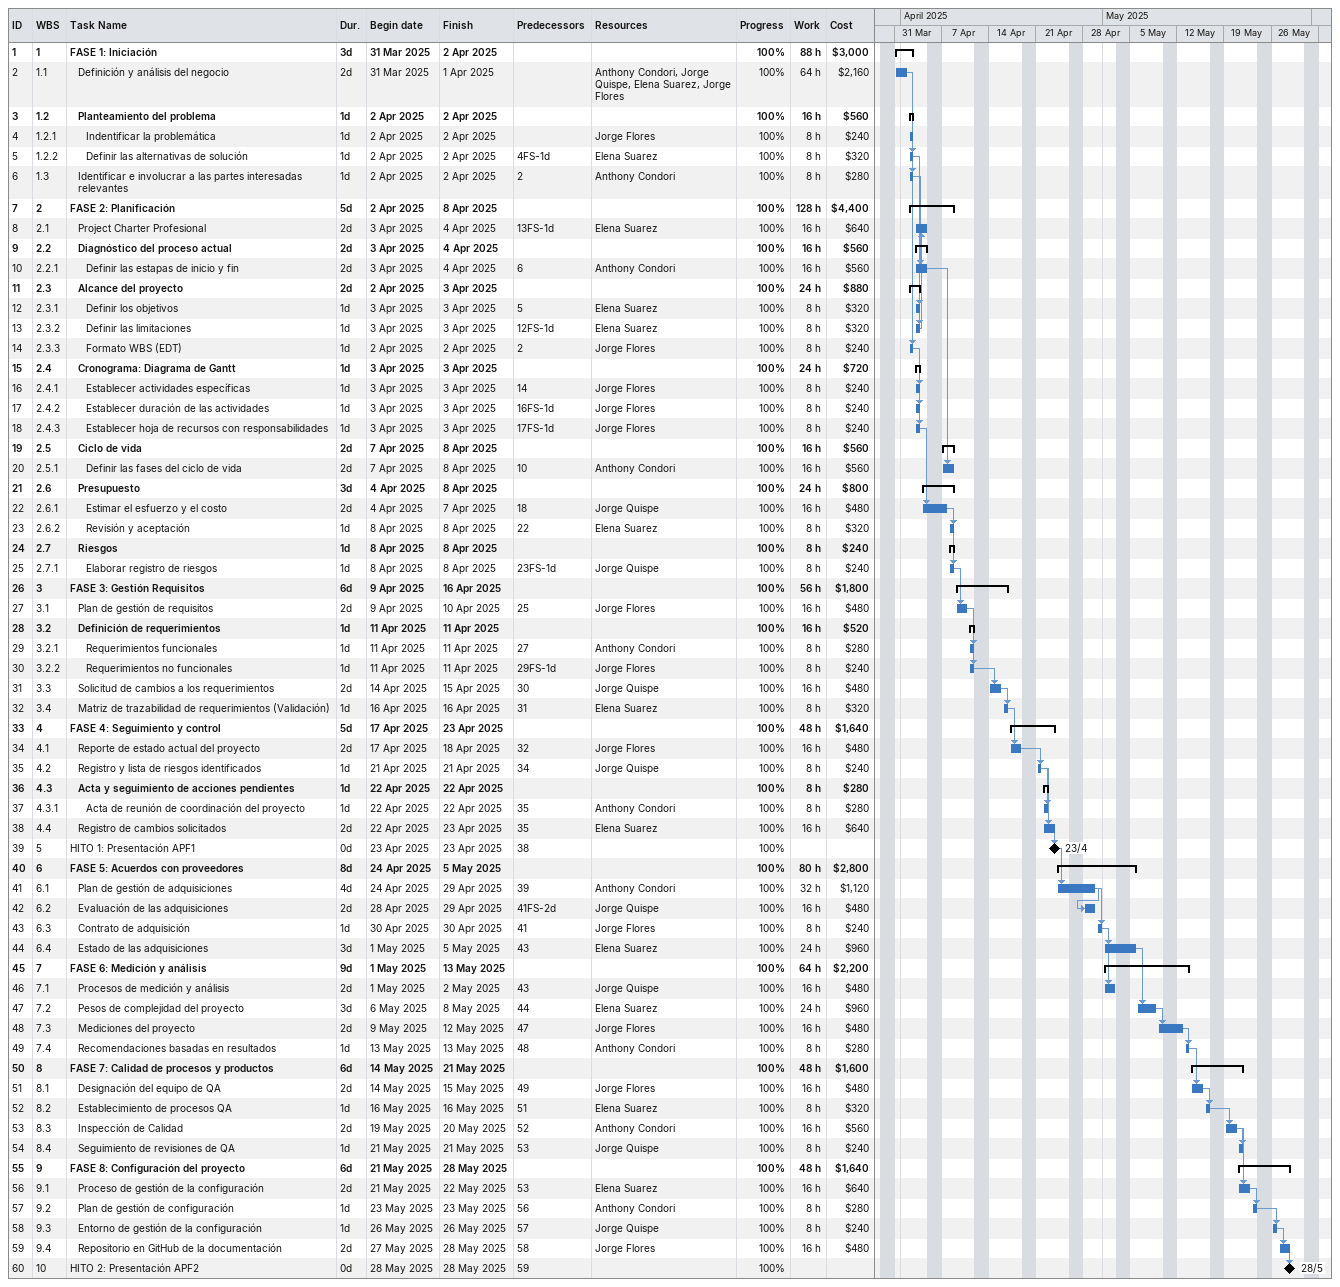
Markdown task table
| ID | WBS | Task | Duration | Start | Finish | Predecessors | Resources | % complete | Work (h) | Cost ($) |
|---|---|---|---|---|---|---|---|---|---|---|
| 1 | 1 | **FASE 1: Iniciación** | 3d | 2025-03-31 | 2025-04-02 |  |  | 100 | 88 | 3000 |
| 2 | 1.1 | Definición y análisis del negocio | 2d | 2025-03-31 | 2025-04-01 |  | Anthony Condori, Jorge Quispe, Elena Suarez, Jorge Flores | 100 | 64 | 2160 |
| 3 | 1.2 | **Planteamiento del problema** | 1d | 2025-04-02 | 2025-04-02 |  |  | 100 | 16 | 560 |
| 4 | 1.2.1 | Indentificar la problemática | 1d | 2025-04-02 | 2025-04-02 |  | Jorge Flores | 100 | 8 | 240 |
| 5 | 1.2.2 | Definir las alternativas de solución | 1d | 2025-04-02 | 2025-04-02 | 4FS-1d | Elena Suarez | 100 | 8 | 320 |
| 6 | 1.3 | Identificar e involucrar a las partes interesadas relevantes | 1d | 2025-04-02 | 2025-04-02 | 2 | Anthony Condori | 100 | 8 | 280 |
| 7 | 2 | **FASE 2: Planificación** | 5d | 2025-04-02 | 2025-04-08 |  |  | 100 | 128 | 4400 |
| 8 | 2.1 | Project Charter Profesional | 2d | 2025-04-03 | 2025-04-04 | 13FS-1d | Elena Suarez | 100 | 16 | 640 |
| 9 | 2.2 | **Diagnóstico del proceso actual** | 2d | 2025-04-03 | 2025-04-04 |  |  | 100 | 16 | 560 |
| 10 | 2.2.1 | Definir las estapas de inicio y fin | 2d | 2025-04-03 | 2025-04-04 | 6 | Anthony Condori | 100 | 16 | 560 |
| 11 | 2.3 | **Alcance del proyecto** | 2d | 2025-04-02 | 2025-04-03 |  |  | 100 | 24 | 880 |
| 12 | 2.3.1 | Definir los objetivos | 1d | 2025-04-03 | 2025-04-03 | 5 | Elena Suarez | 100 | 8 | 320 |
| 13 | 2.3.2 | Definir las limitaciones | 1d | 2025-04-03 | 2025-04-03 | 12FS-1d | Elena Suarez | 100 | 8 | 320 |
| 14 | 2.3.3 | Formato WBS (EDT) | 1d | 2025-04-02 | 2025-04-02 | 2 | Jorge Flores | 100 | 8 | 240 |
| 15 | 2.4 | **Cronograma: Diagrama de Gantt** | 1d | 2025-04-03 | 2025-04-03 |  |  | 100 | 24 | 720 |
| 16 | 2.4.1 | Establecer actividades específicas | 1d | 2025-04-03 | 2025-04-03 | 14 | Jorge Flores | 100 | 8 | 240 |
| 17 | 2.4.2 | Establecer duración de las actividades | 1d | 2025-04-03 | 2025-04-03 | 16FS-1d | Jorge Flores | 100 | 8 | 240 |
| 18 | 2.4.3 | Establecer hoja de recursos con responsabilidades | 1d | 2025-04-03 | 2025-04-03 | 17FS-1d | Jorge Flores | 100 | 8 | 240 |
| 19 | 2.5 | **Ciclo de vida** | 2d | 2025-04-07 | 2025-04-08 |  |  | 100 | 16 | 560 |
| 20 | 2.5.1 | Definir las fases del ciclo de vida | 2d | 2025-04-07 | 2025-04-08 | 10 | Anthony Condori | 100 | 16 | 560 |
| 21 | 2.6 | **Presupuesto** | 3d | 2025-04-04 | 2025-04-08 |  |  | 100 | 24 | 800 |
| 22 | 2.6.1 | Estimar el esfuerzo y el costo | 2d | 2025-04-04 | 2025-04-07 | 18 | Jorge Quispe | 100 | 16 | 480 |
| 23 | 2.6.2 | Revisión y aceptación | 1d | 2025-04-08 | 2025-04-08 | 22 | Elena Suarez | 100 | 8 | 320 |
| 24 | 2.7 | **Riesgos** | 1d | 2025-04-08 | 2025-04-08 |  |  | 100 | 8 | 240 |
| 25 | 2.7.1 | Elaborar registro de riesgos | 1d | 2025-04-08 | 2025-04-08 | 23FS-1d | Jorge Quispe | 100 | 8 | 240 |
| 26 | 3 | **FASE 3: Gestión Requisitos** | 6d | 2025-04-09 | 2025-04-16 |  |  | 100 | 56 | 1800 |
| 27 | 3.1 | Plan de gestión de requisitos | 2d | 2025-04-09 | 2025-04-10 | 25 | Jorge Flores | 100 | 16 | 480 |
| 28 | 3.2 | **Definición de requerimientos** | 1d | 2025-04-11 | 2025-04-11 |  |  | 100 | 16 | 520 |
| 29 | 3.2.1 | Requerimientos funcionales | 1d | 2025-04-11 | 2025-04-11 | 27 | Anthony Condori | 100 | 8 | 280 |
| 30 | 3.2.2 | Requerimientos no funcionales | 1d | 2025-04-11 | 2025-04-11 | 29FS-1d | Jorge Flores | 100 | 8 | 240 |
| 31 | 3.3 | Solicitud de cambios a los requerimientos | 2d | 2025-04-14 | 2025-04-15 | 30 | Jorge Quispe | 100 | 16 | 480 |
| 32 | 3.4 | Matriz de trazabilidad de requerimientos (Validación) | 1d | 2025-04-16 | 2025-04-16 | 31 | Elena Suarez | 100 | 8 | 320 |
| 33 | 4 | **FASE 4: Seguimiento y control** | 5d | 2025-04-17 | 2025-04-23 |  |  | 100 | 48 | 1640 |
| 34 | 4.1 | Reporte de estado actual del proyecto | 2d | 2025-04-17 | 2025-04-18 | 32 | Jorge Flores | 100 | 16 | 480 |
| 35 | 4.2 | Registro y lista de riesgos identificados | 1d | 2025-04-21 | 2025-04-21 | 34 | Jorge Quispe | 100 | 8 | 240 |
| 36 | 4.3 | **Acta y seguimiento de acciones pendientes** | 1d | 2025-04-22 | 2025-04-22 |  |  | 100 | 8 | 280 |
| 37 | 4.3.1 | Acta de reunión de coordinación del proyecto | 1d | 2025-04-22 | 2025-04-22 | 35 | Anthony Condori | 100 | 8 | 280 |
| 38 | 4.4 | Registro de cambios solicitados | 2d | 2025-04-22 | 2025-04-23 | 35 | Elena Suarez | 100 | 16 | 640 |
| 39 | 5 | HITO 1: Presentación APF1 | 0d | 2025-04-23 | 2025-04-23 | 38 |  | 100 |  |  |
| 40 | 6 | **FASE 5: Acuerdos con proveedores** | 8d | 2025-04-24 | 2025-05-05 |  |  | 100 | 80 | 2800 |
| 41 | 6.1 | Plan de gestión de adquisiciones | 4d | 2025-04-24 | 2025-04-29 | 39 | Anthony Condori | 100 | 32 | 1120 |
| 42 | 6.2 | Evaluación de las adquisiciones | 2d | 2025-04-28 | 2025-04-29 | 41FS-2d | Jorge Quispe | 100 | 16 | 480 |
| 43 | 6.3 | Contrato de adquisición | 1d | 2025-04-30 | 2025-04-30 | 41 | Jorge Flores | 100 | 8 | 240 |
| 44 | 6.4 | Estado de las adquisiciones | 3d | 2025-05-01 | 2025-05-05 | 43 | Elena Suarez | 100 | 24 | 960 |
| 45 | 7 | **FASE 6: Medición y análisis** | 9d | 2025-05-01 | 2025-05-13 |  |  | 100 | 64 | 2200 |
| 46 | 7.1 | Procesos de medición y análisis | 2d | 2025-05-01 | 2025-05-02 | 43 | Jorge Quispe | 100 | 16 | 480 |
| 47 | 7.2 | Pesos de complejidad del proyecto | 3d | 2025-05-06 | 2025-05-08 | 44 | Elena Suarez | 100 | 24 | 960 |
| 48 | 7.3 | Mediciones del proyecto | 2d | 2025-05-09 | 2025-05-12 | 47 | Jorge Flores | 100 | 16 | 480 |
| 49 | 7.4 | Recomendaciones basadas en resultados | 1d | 2025-05-13 | 2025-05-13 | 48 | Anthony Condori | 100 | 8 | 280 |
| 50 | 8 | **FASE 7: Calidad de procesos y productos** | 6d | 2025-05-14 | 2025-05-21 |  |  | 100 | 48 | 1600 |
| 51 | 8.1 | Designación del equipo de QA | 2d | 2025-05-14 | 2025-05-15 | 49 | Jorge Flores | 100 | 16 | 480 |
| 52 | 8.2 | Establecimiento de procesos QA | 1d | 2025-05-16 | 2025-05-16 | 51 | Elena Suarez | 100 | 8 | 320 |
| 53 | 8.3 | Inspección de Calidad | 2d | 2025-05-19 | 2025-05-20 | 52 | Anthony Condori | 100 | 16 | 560 |
| 54 | 8.4 | Seguimiento de revisiones de QA | 1d | 2025-05-21 | 2025-05-21 | 53 | Jorge Quispe | 100 | 8 | 240 |
| 55 | 9 | **FASE 8: Configuración del proyecto** | 6d | 2025-05-21 | 2025-05-28 |  |  | 100 | 48 | 1640 |
| 56 | 9.1 | Proceso de gestión de la configuración | 2d | 2025-05-21 | 2025-05-22 | 53 | Elena Suarez | 100 | 16 | 640 |
| 57 | 9.2 | Plan de gestión de configuración | 1d | 2025-05-23 | 2025-05-23 | 56 | Anthony Condori | 100 | 8 | 280 |
| 58 | 9.3 | Entorno de gestión de la configuración | 1d | 2025-05-26 | 2025-05-26 | 57 | Jorge Quispe | 100 | 8 | 240 |
| 59 | 9.4 | Repositorio en GitHub de la documentación | 2d | 2025-05-27 | 2025-05-28 | 58 | Jorge Flores | 100 | 16 | 480 |
| 60 | 10 | HITO 2: Presentación APF2 | 0d | 2025-05-28 | 2025-05-28 | 59 |  | 100 |  |  |
